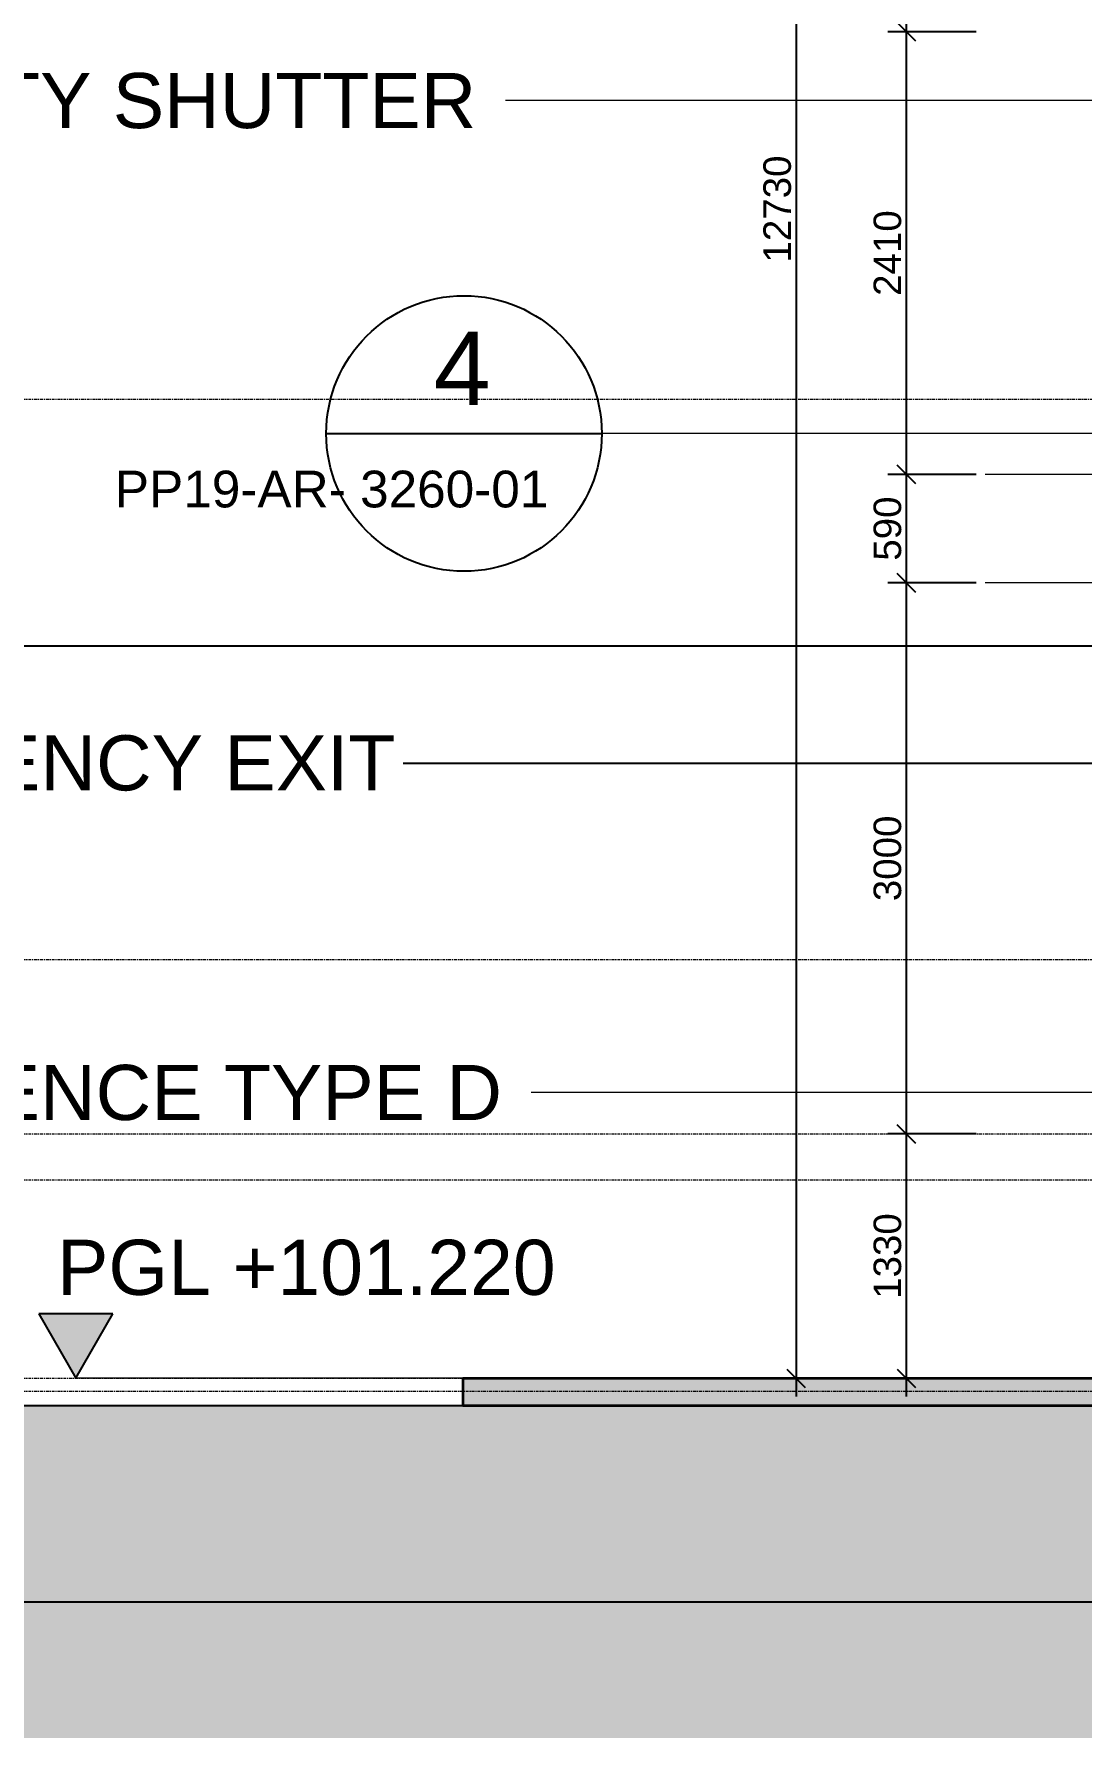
# Model space of a CAD drawing. Header units: millimetres. Extents: x 652554 to 1678317, y -308114 to 170803.
# Drawn here: x 726263 to 731967, y 151947 to 161223 of the extents above; entities that cross this region are included whole.
import ezdxf

# ---------------------------------------------------------------- set-up
doc = ezdxf.new("R2010")
doc.units = ezdxf.units.MM
doc.linetypes.add('Centre', pattern=[31.75, 6.35, -4.7625, 15.875, -4.7625])
doc.linetypes.add('DPA_Hidden 50', pattern=[3, 2, -1])
doc.layers.get('Defpoints').update_dxf_attribs({"color": 250})
for name, color, linetype, lineweight in [('A-ANNO-DIMS', 1, 'Continuous', 9), ('A-ANNO-KEYN', 3, 'Continuous', 25), ('A-ANNO-SYMB', 3, 'Continuous', 9), ('A-DETL', 1, 'Continuous', 70), ('A-DETL-GENF', 2, 'Continuous', 35), ('A-DETL-THIN', 1, 'Continuous', 25), ('A-FLOR-E', 2, 'Continuous', 35), ('A-FLOR-FNSH', 2, 'Continuous', 70), ('A-FLOR-LEVL', 3, 'Continuous', 9), ('A-FLOR-PATT', 1, 'Continuous', 70), ('G-ANNO-SPOR', 3, 'Continuous', 9), ('G-ANNO-TEXT', 3, 'Continuous', 9), ('S-STRS-IDEN', 3, 'Continuous', 25)]:
    doc.layers.add(name, color=color, linetype=linetype, lineweight=lineweight)
doc.layers.add('DIM', color=1, linetype='Continuous')
doc.styles.add('Arial', font='arial.ttf')
doc.styles.add('Arial_2', font='arial.ttf', dxfattribs={"height": 3})
doc.styles.add('Arial_3', font='arial.ttf', dxfattribs={"height": 100})
doc.dimstyles.new('DPA-DIM-3_0_T-T', dxfattribs={"dimscale": 304.8, "dimtxt": 153.03891, "dimasz": 0.328084, "dimexe": 0.328084, "dimexo": 0.0625, "dimgap": 0.082021, "dimtad": 1, "dimdec": 0, "dimzin": 0, "dimdsep": 46, "dimtxsty": 'Arial_2', "dimblk1": 'OBLIQUE', "dimblk2": 'OBLIQUE', "dimsah": 1, "dimcen": 0.09, "dimdle": 0.328084, "dimadec": 8, "dimazin": 0, "dimtfac": 1, "dimtdec": 4, "dimtix": 1, "dimtmove": 0, "dimatfit": 3, "dimfxl": 0.656168, "dimfxlon": 1, "dimtvp": 1, "dimtolj": 1, "dimtzin": 0, "dimarcsym": 2})

# ---------------------------------------------------------------- blocks, each defined once
blk = doc.blocks.new('_Oblique')
at = {"color": 0, "linetype": 'ByBlock', "lineweight": -2}
blk.add_line((-0.5, -0.5), (0.5, 0.5), dxfattribs=at)
blk = doc.blocks.new('*D5054')
at = {"layer": 'A-ANNO-DIMS', "color": 0, "lineweight": -2, "transparency": 16777216}
for p, q in [((730410.9, 166735.5), (730410.9, 153805.5)), ((730791.9, 166635.5), (730310.9, 166635.5)), ((730791.9, 153905.5), (730310.9, 153905.5))]:
    blk.add_line(p, q, dxfattribs=at)
at = {"layer": 'Defpoints', "color": 0, "transparency": 16777216}
for p in [(730810.9, 166635.5), (730410.9, 153905.5), (730810.9, 153905.5)]:
    blk.add_point(p, dxfattribs=at)
at = {"layer": 'A-ANNO-DIMS', "color": 0, "lineweight": -2, "transparency": 16777216, "xscale": 100, "yscale": 100, "zscale": 100}
for p, rotation in [((730410.9, 166635.5), 90), ((730410.9, 153905.5), 270)]:
    blk.add_blockref('_Oblique', p, dxfattribs=dict(at, rotation=rotation))
at = {"layer": 'A-ANNO-DIMS', "color": 0, "transparency": 16777216, "insert": (730309.3, 160270.5), "char_height": 150, "width": 1384.414, "attachment_point": 5, "rotation": 90, "style": 'Arial_2'}
blk.add_mtext('\\A1;12730', dxfattribs=at)
blk = doc.blocks.new('*D5065')
at = {"layer": 'A-ANNO-DIMS', "color": 0, "lineweight": -2, "transparency": 16777216}
for p, q in [((731010.9, 166735.5), (731010.9, 161135.5)), ((731391.9, 166635.5), (730910.9, 166635.5)), ((731391.9, 161235.5), (730910.9, 161235.5))]:
    blk.add_line(p, q, dxfattribs=at)
at = {"layer": 'Defpoints', "color": 0, "transparency": 16777216}
for p in [(731410.9, 166635.5), (731010.9, 161235.5), (731410.9, 161235.5)]:
    blk.add_point(p, dxfattribs=at)
at = {"layer": 'A-ANNO-DIMS', "color": 0, "lineweight": -2, "transparency": 16777216, "xscale": 100, "yscale": 100, "zscale": 100}
for p, rotation in [((731010.9, 166635.5), 90), ((731010.9, 161235.5), 270)]:
    blk.add_blockref('_Oblique', p, dxfattribs=dict(at, rotation=rotation))
at = {"layer": 'A-ANNO-DIMS', "color": 0, "transparency": 16777216, "insert": (730909.3, 163935.5), "char_height": 150, "width": 1107.531, "attachment_point": 5, "rotation": 90, "style": 'Arial_2'}
blk.add_mtext('\\A1;5400', dxfattribs=at)
blk = doc.blocks.new('*D5066')
at = {"layer": 'A-ANNO-DIMS', "color": 0, "lineweight": -2, "transparency": 16777216}
for p, q in [((731010.9, 161335.5), (731010.9, 158725.8)), ((731391.9, 161235.5), (730910.9, 161235.5)), ((731391.9, 158825.8), (730910.9, 158825.8))]:
    blk.add_line(p, q, dxfattribs=at)
at = {"layer": 'Defpoints', "color": 0, "transparency": 16777216}
for p in [(731410.9, 161235.5), (731010.9, 158825.8), (731410.9, 158825.8)]:
    blk.add_point(p, dxfattribs=at)
at = {"layer": 'A-ANNO-DIMS', "color": 0, "lineweight": -2, "transparency": 16777216, "xscale": 100, "yscale": 100, "zscale": 100}
for p, rotation in [((731010.9, 161235.5), 90), ((731010.9, 158825.8), 270)]:
    blk.add_blockref('_Oblique', p, dxfattribs=dict(at, rotation=rotation))
at = {"layer": 'A-ANNO-DIMS', "color": 0, "transparency": 16777216, "insert": (730909.3, 160030.7), "char_height": 150, "width": 1107.531, "attachment_point": 5, "rotation": 90, "style": 'Arial_2'}
blk.add_mtext('\\A1;2410', dxfattribs=at)
blk = doc.blocks.new('*D5067')
at = {"layer": 'A-ANNO-DIMS', "color": 0, "lineweight": -2, "transparency": 16777216}
for p, q in [((731010.9, 158925.8), (731010.9, 158135.5)), ((731391.9, 158825.8), (730910.9, 158825.8)), ((731391.9, 158235.5), (730910.9, 158235.5))]:
    blk.add_line(p, q, dxfattribs=at)
at = {"layer": 'Defpoints', "color": 0, "transparency": 16777216}
for p in [(731410.9, 158825.8), (731010.9, 158235.5), (731410.9, 158235.5)]:
    blk.add_point(p, dxfattribs=at)
at = {"layer": 'A-ANNO-DIMS', "color": 0, "lineweight": -2, "transparency": 16777216, "xscale": 100, "yscale": 100, "zscale": 100}
for p, rotation in [((731010.9, 158825.8), 90), ((731010.9, 158235.5), 270)]:
    blk.add_blockref('_Oblique', p, dxfattribs=dict(at, rotation=rotation))
at = {"layer": 'A-ANNO-DIMS', "color": 0, "transparency": 16777216, "insert": (730909.3, 158530.7), "char_height": 150, "width": 830.648, "attachment_point": 5, "rotation": 90, "style": 'Arial_2'}
blk.add_mtext('\\A1;590', dxfattribs=at)
blk = doc.blocks.new('*D5068')
at = {"layer": 'A-ANNO-DIMS', "color": 0, "lineweight": -2, "transparency": 16777216}
for p, q in [((731010.9, 158335.5), (731010.9, 155135.5)), ((731391.9, 158235.5), (730910.9, 158235.5)), ((731391.9, 155235.5), (730910.9, 155235.5))]:
    blk.add_line(p, q, dxfattribs=at)
at = {"layer": 'Defpoints', "color": 0, "transparency": 16777216}
for p in [(731410.9, 158235.5), (731010.9, 155235.5), (731410.9, 155235.5)]:
    blk.add_point(p, dxfattribs=at)
at = {"layer": 'A-ANNO-DIMS', "color": 0, "lineweight": -2, "transparency": 16777216, "xscale": 100, "yscale": 100, "zscale": 100}
for p, rotation in [((731010.9, 158235.5), 90), ((731010.9, 155235.5), 270)]:
    blk.add_blockref('_Oblique', p, dxfattribs=dict(at, rotation=rotation))
at = {"layer": 'A-ANNO-DIMS', "color": 0, "transparency": 16777216, "insert": (730909.3, 156735.5), "char_height": 150, "width": 1107.531, "attachment_point": 5, "rotation": 90, "style": 'Arial_2'}
blk.add_mtext('\\A1;3000', dxfattribs=at)
blk = doc.blocks.new('*D5069')
at = {"layer": 'A-ANNO-DIMS', "color": 0, "lineweight": -2, "transparency": 16777216}
for p, q in [((731010.9, 155335.5), (731010.9, 153805.5)), ((731391.9, 155235.5), (730910.9, 155235.5)), ((731391.9, 153905.5), (730910.9, 153905.5))]:
    blk.add_line(p, q, dxfattribs=at)
at = {"layer": 'Defpoints', "color": 0, "transparency": 16777216}
for p in [(731410.9, 155235.5), (731010.9, 153905.5), (731410.9, 153905.5)]:
    blk.add_point(p, dxfattribs=at)
at = {"layer": 'A-ANNO-DIMS', "color": 0, "lineweight": -2, "transparency": 16777216, "xscale": 100, "yscale": 100, "zscale": 100}
for p, rotation in [((731010.9, 155235.5), 90), ((731010.9, 153905.5), 270)]:
    blk.add_blockref('_Oblique', p, dxfattribs=dict(at, rotation=rotation))
at = {"layer": 'A-ANNO-DIMS', "color": 0, "transparency": 16777216, "insert": (730909.3, 154570.5), "char_height": 150, "width": 1107.531, "attachment_point": 5, "rotation": 90, "style": 'Arial_2'}
blk.add_mtext('\\A1;1330', dxfattribs=at)
blk = doc.blocks.new('Spot Elevations - Section Scale 100-10802364-2240-01 ENTRANCE 2 ELEVATION 2')
at = {"layer": 'G-ANNO-SPOR'}
blk.add_hatch(color=256, dxfattribs=at).paths.add_polyline_path([(-44663.5, 101570), (-44865, 101220.9), (-45066.6, 101570)])
at = {"layer": 'G-ANNO-SPOR', "lineweight": 25}
for p, q in [((-44663.5, 101570), (-45066.6, 101570)), ((-45066.6, 101570), (-44865, 101220.9)), ((-44865, 101220.9), (-44663.5, 101570))]:
    blk.add_line(p, q, dxfattribs=at)
blk = doc.blocks.new('Section - Detail Callout-11759576-2240-01 ENTRANCE 2 ELEVATION 2')
at = {"layer": 'A-ANNO-SYMB', "lineweight": 25}
blk.add_line((-43502.2, 106363), (-42002.2, 106363), dxfattribs=at)
blk.add_circle((-42752.2, 106363), 750, dxfattribs=at)

msp = doc.modelspace()

# ---------------------------------------------------------------- hatches: boundary and pattern name
at = {"layer": 'A-DETL-GENF', "lineweight": 9}
h = msp.add_hatch(dxfattribs=at)
h.set_pattern_fill('FP_19', color=9, style=0, pattern_type=2)
h.set_pattern_definition([(45, (761426.9, 52685.5), (0, 449.0128), [317.5, -317.5]), (45, (761342.7, 52769.68), (0, 449.0128), [317.5, -317.5]), (45, (761258.5, 52853.87), (0, 449.0128), [317.5, -317.5]), (135, (761258.5, 52910), (-449.0128, 3e-14), [317.5, -317.5]), (135, (761342.7, 52994.2), (-449.0128, 3e-14), [317.5, -317.5]), (135, (761426.9, 53078.38), (-449.0128, 3e-14), [317.5, -317.5])])
h.paths.add_polyline_path([(748115.9456, 151947.1194), (762777.3002, 151947.1194), (762777.3002, 153755.4952), (725244.2325, 153755.4952), (725244.2325, 151947.1194), (747822.7185, 151947.1194)])
at = {"layer": 'A-FLOR-PATT', "lineweight": 9}
h = msp.add_hatch(dxfattribs=at)
h.set_pattern_fill('FP_11', color=256, style=0, pattern_type=2)
h.set_pattern_definition([(50, (761426.9, 52685.5), (728.7365, -63.7558), [76.2, -838.2]), (355, (761426.9, 52685.5), (-140.9716, 764.2276), [60.96, -670.56]), (100.451, (761487.6, 52680.2), (587.77, 700.4668), [64.76, -712.36]), (46.184, (761426.9, 52888.7), (1084.316, -168.171), [114.3, -1257.3]), (96.636, (761517.3, 52874.7), (949.61, 989.71), [97.14, -1068.54]), (351.184, (761426.9, 52888.7), (949.62, 989.701), [91.44, -1005.84]), (21, (761528.5, 52837.9), (606.458, -409.0606), [76.2, -838.2]), (326, (761528.5, 52837.9), (247.2083, 736.753), [60.96, -670.56]), (71.451, (761579, 52803.8), (853.6683, 327.6855), [64.76, -712.36]), (37.5, (761426.9, 52685.5), (12.3547, 338.2201), [33.528, -628.904, 33.528, -647.192, -673.1]), (37.5, (761426.9, 52685.5), (12.3547, 338.2201), [-1343.152, 33.528, -639.572]), (7.5, (761426.9, 52685.5), (267.2789, 400.7221), [33.528, -354.584, 33.528, -613.664, -256.54]), (7.5, (761426.9, 52685.5), (267.2789, 400.7221), [-1035.304, 33.528, -223.012]), (327.5, (761200.32, 52685.5), (542.3633, -22.91534), [33.528, -220.472, 33.528, -758.952, -1051.56]), (327.5, (761200.32, 52685.5), (542.3633, -22.91534), [-1046.48, 33.528, -1018.032]), (317.5, (761098.7, 52685.5), (592.517, 101.7071), [33.528, -296.672, 33.528, -492.76, -746.76]), (317.5, (761098.7, 52685.5), (592.517, 101.7071), [-856.488, 33.528, -713.232])])
h.paths.add_polyline_path([(728597.4073, 153755.4952), (751724.2123, 153755.4952), (751724.2123, 153905.4952), (728597.4073, 153905.4952)])

# ---------------------------------------------------------------- linework, layer by layer
at = {"layer": 'A-ANNO-KEYN'}
msp.add_line((732476.5306, 157251.0679), (728271.4682, 157251.0679), dxfattribs=at)
at = {"layer": 'A-ANNO-SYMB', "lineweight": 18}
msp.add_line((736751.7848, 159048.5191), (729353.4021, 159048.5191), dxfattribs=at)
at = {"layer": 'A-DETL', "color": 9, "linetype": 'DPA_Hidden 50', "lineweight": 9}
for p, q in [((734041.5932, 158825.8185), (731441.5932, 158825.8185)), ((734041.5932, 158235.4952), (731441.5932, 158235.4952))]:
    msp.add_line(p, q, dxfattribs=at)
at = {"layer": 'A-DETL-THIN'}
msp.add_line((762777.3002, 153755.4952), (725244.2325, 153755.4952), dxfattribs=at)
at = {"layer": 'A-FLOR-E'}
for p, q in [((728597.4073, 153905.4952), (728597.4073, 153755.4952)), ((728597.4073, 153905.4952), (732471.8728, 153905.4952)), ((732396.8558, 153755.4952), (728597.4073, 153755.4952))]:
    msp.add_line(p, q, dxfattribs=at)
at = {"layer": 'A-FLOR-FNSH', "color": 7, "lineweight": 25}
for p, q in [((751724.2123, 153905.4952), (728597.4073, 153905.4952)), ((728597.4073, 153905.4952), (728597.4073, 153755.4952)), ((728597.4073, 153755.4952), (751724.2123, 153755.4952))]:
    msp.add_line(p, q, dxfattribs=at)
at = {"layer": 'A-FLOR-LEVL', "linetype": 'Centre'}
for p, q in [((725077.5054, 159235.4952), (765396.9021, 159235.4952)), ((725077.5054, 156185.4952), (764414.5606, 156185.4952)), ((725077.5054, 155235.4952), (764749.6947, 155235.4952)), ((725077.5054, 154985.4952), (765118.3587, 154985.4952)), ((725077.5054, 153905.4952), (766666.9021, 153905.4952)), ((725077.5054, 153835.4952), (764833.4819, 153835.4952))]:
    msp.add_line(p, q, dxfattribs=at)
at = {"layer": 'DIM', "color": 6}
msp.add_line((845389, 152685.4953), (679586, 152685.4953), dxfattribs=at)
at = {"layer": 'G-ANNO-SPOR'}
for q in [(726490.5463, 153905.4952), (728627.7067, 153905.4952)]:
    msp.add_line((728627.7067, 153905.4952), q, dxfattribs=at)
at = {"layer": 'G-ANNO-TEXT', "color": 10}
for p, q in [((728950.4502, 160861.0493), (728829.2554, 160861.0493)), ((732594.6312, 160861.0493), (728950.4502, 160861.0493)), ((728975.2346, 155461.0493), (728968.1617, 155461.0493)), ((732536.0633, 155461.0493), (728975.2346, 155461.0493))]:
    msp.add_line(p, q, dxfattribs=at)
at = {"layer": 'S-STRS-IDEN'}
msp.add_line((733586.3568, 157891.2563), (725658.3472, 157891.2563), dxfattribs=at)

# ---------------------------------------------------------------- block references
at = {"layer": 'A-ANNO-SYMB', "lineweight": 25}
msp.add_blockref('Section - Detail Callout-11759576-2240-01 ENTRANCE 2 ELEVATION 2', (771355.5694, 52685.4952), dxfattribs=at)
at = {"layer": 'G-ANNO-SPOR', "lineweight": 25}
msp.add_blockref('Spot Elevations - Section Scale 100-10802364-2240-01 ENTRANCE 2 ELEVATION 2', (771355.5694, 52685.4952), dxfattribs=at)

# ---------------------------------------------------------------- texts
at = {"layer": 'A-ANNO-KEYN', "lineweight": 9, "insert": (724481.4682, 157405.4221), "char_height": 300, "width": 4585.6525, "attachment_point": 1, "style": 'Arial_2'}
msp.add_mtext('EMERGENCY EXIT', dxfattribs=at)
at = {"layer": 'A-ANNO-SYMB', "attachment_point": 1}
for s, insert, char_height, width, style in [('4', (728437.5946, 159603.0224), 400, 376.793125, 'Arial'), ('PP19-AR- 3260-01', (726702.3359, 158846.0722), 200, 2918.1425, 'Arial_3')]:
    msp.add_mtext(s, dxfattribs=dict(at, insert=insert, char_height=char_height, width=width, style=style))
at = {"layer": 'G-ANNO-TEXT', "color": 7, "char_height": 300, "attachment_point": 1, "style": 'Arial_2'}
for s, insert, width in [('SECURITY SHUTTER', (724456.2346, 161011.0493), 5178.90125), ('MRTA FENCE TYPE D', (724456.2346, 155611.0493), 5347.255625)]:
    msp.add_mtext(s, dxfattribs=dict(at, insert=insert, width=width))

# ---------------------------------------------------------------- dimensions: what is measured, and where the dimension line sits
at = {"layer": 'A-ANNO-DIMS'}
for base, p1, p2, override, picture, middle in [((730410.9094, 153905.4952), (730810.9094, 166635.4952), (730810.9094, 153905.4952), {"dimpost": '<>', "dimfxl": 12730}, '*D5054', (730309.2723, 160270.4952)), ((731010.9094, 161235.4952), (731410.9094, 166635.4952), (731410.9094, 161235.4952), {"dimpost": '<>', "dimfxl": 5400}, '*D5065', (730909.3235, 163935.4952)), ((731010.9094, 158825.8185), (731410.9094, 161235.4952), (731410.9094, 158825.8185), {"dimpost": '<>', "dimfxl": 2409.676695}, '*D5066', (730909.3235, 160030.6568)), ((731010.9094, 158235.4952), (731410.9094, 158825.8185), (731410.9094, 158235.4952), {"dimpost": '<>', "dimfxl": 590.323305}, '*D5067', (730909.3235, 158530.6568)), ((731010.9094, 155235.4952), (731410.9094, 158235.4952), (731410.9094, 155235.4952), {"dimpost": '<>', "dimfxl": 3000}, '*D5068', (730909.2723, 156735.4952)), ((731010.9094, 153905.4952), (731410.9094, 155235.4952), (731410.9094, 153905.4952), {"dimpost": '<>', "dimfxl": 1330}, '*D5069', (730909.2723, 154570.4952))]:
    dim = msp.add_linear_dim(base=base, p1=p1, p2=p2, angle=90, dimstyle='DPA-DIM-3_0_T-T', override=override, dxfattribs=at)
    dim.commit()
    dim.dimension.update_dxf_attribs({"geometry": picture, "text_midpoint": middle})

# ---------------------------------------------------------------- next in the draw order: texts
at = {"layer": 'G-ANNO-SPOR', "insert": (726387.784, 154659.0907), "char_height": 300, "width": 3246.629581, "attachment_point": 1, "line_spacing_factor": 0.941778, "style": 'Arial_2', "bg_fill": 3, "box_fill_scale": 1.25, "bg_fill_color": 256, "bg_fill_true_color": 13158600, "bg_fill_transparency": 0}
msp.add_mtext('PGL +101.220', dxfattribs=at)

doc.saveas('drawing.dxf')
